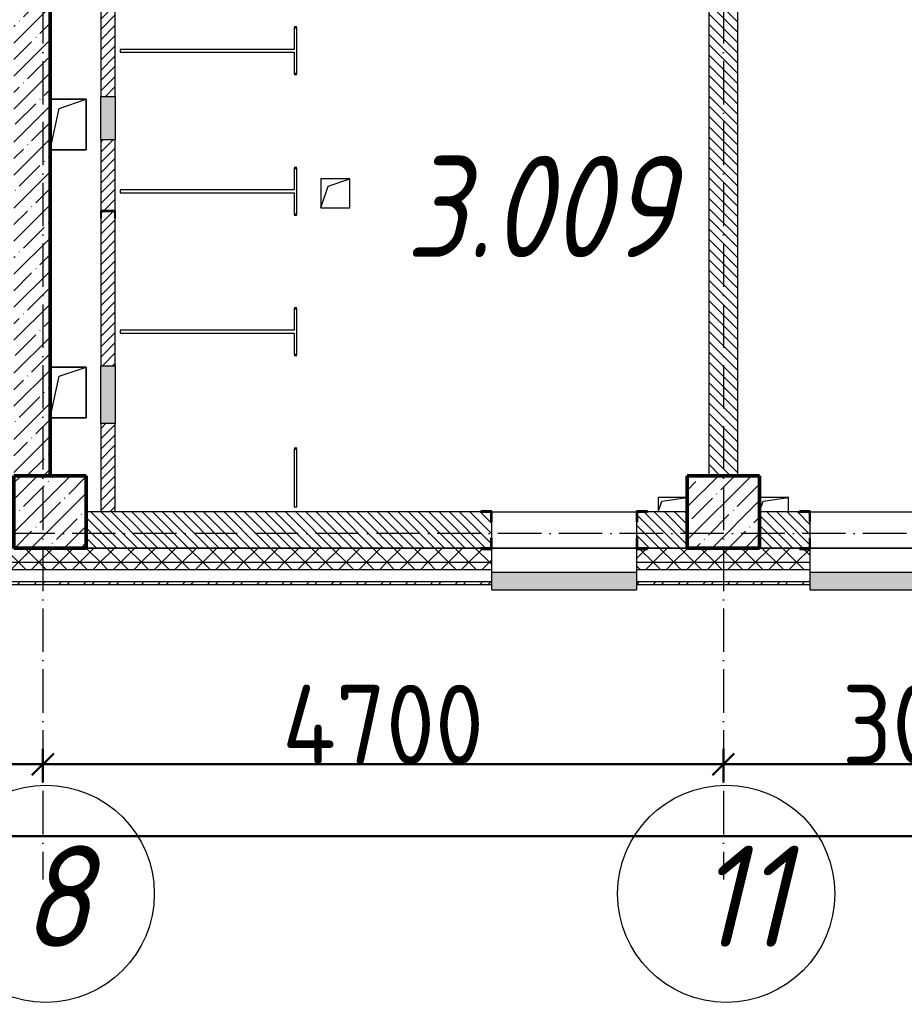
# Model space of a CAD drawing. Header units: millimetres. Extents: x -12989 to 629078, y -109036 to 555275.
# Drawn here: x 296861 to 302971, y -34819 to -28032 of the extents above; entities that cross this region are included whole.
import ezdxf

# ---------------------------------------------------------------- set-up
doc = ezdxf.new("R2010")
doc.units = ezdxf.units.MM
doc.linetypes.add('50_200_ШТРИХ_1Т_ш5_п1_п1_', pattern=[700, 500, -100, 0, -100])
for name, color, linetype, lineweight in [('4 -стяжа', 7, 'Continuous', 30), ('A-____-____-DIMS', 7, 'Continuous', 9), ('A-DOOR-OPNG-MCUT', 7, 'Continuous', 35), ('A-FLOR-____-OTLN', 7, 'Continuous', 9), ('A-GENM-____-MCUT', 7, 'Continuous', 25), ('A-GENM-____-OTLN', 7, 'Continuous', 9), ('A-GENM-____-OTLN-1', 7, 'Continuous', 25), ('A-GLAZ-____-OTLN', 7, 'Continuous', 9), ('A-WALL-____-MCUT', 7, 'Continuous', 13), ('A-WALL-____-MCUT-1', 7, 'Continuous', 9), ('A-WALL-____-MCUT-2', 7, 'Continuous', 50), ('A-WALL-____-OTLN', 7, 'Continuous', 9), ('A-WALL-____-PATT-1', 7, 'Continuous', 9), ('A-WALL-FNSH-MCUT-1', 7, 'Continuous', 9), ('S-COLS-____-MCUT', 7, 'Continuous', 50), ('S-COLS-____-OTLN', 7, 'Continuous', 9), ('S-GRID-____-IDEN', 7, 'Continuous', 9), ('S-GRID-____-OTLN-1', 7, '50_200_ШТРИХ_1Т_ш5_п1_п1_', 9), ('Марки помещений', 7, 'Continuous', 9)]:
    doc.layers.add(name, color=color, linetype=linetype, lineweight=lineweight)
doc.layers.add('A-DOOR-____-OTLN-1', color=7, linetype='Continuous', lineweight=9, true_color=0xffffff)
doc.layers.add('A-GLAZ-____-OTLN-1', color=7, linetype='Continuous', lineweight=9, true_color=0xc0c0c0)
doc.layers.get('4 -стяжа').off()
doc.styles.add('ISOCPEUR_I_2', font='isocpeui.ttf', dxfattribs={"width": 0.85, "height": 2.3})
doc.styles.add('ISOCPEUR_I_9', font='isocpeui.ttf', dxfattribs={"width": 0.9, "height": 250})
doc.styles.add('СПДС', font='isocpeur.ttf', dxfattribs={"width": 0.9})
doc.dimstyles.new('ISO-2_5_0_9К_БОЛЬШОЙ_ОСИ', dxfattribs={"dimscale": 304.8, "dimtxt": 248.995294, "dimasz": 0.492126, "dimexe": 0.393701, "dimexo": 0, "dimgap": 0, "dimtad": 1, "dimdec": 0, "dimzin": 0, "dimdsep": 46, "dimtxsty": 'ISOCPEUR_I_9', "dimblk1": 'OBLIQUE', "dimblk2": 'OBLIQUE', "dimsah": 1, "dimcen": 0.09, "dimdle": 0.393701, "dimazin": 0, "dimtfac": 1, "dimtdec": 4, "dimtix": 1, "dimtmove": 0, "dimatfit": 3, "dimfxl": 1, "dimtvp": 1, "dimtolj": 1, "dimtzin": 0, "dimarcsym": 2})
pattern_1 = [(135, (283770.707, -86863.456), (-35.35534, -35.35534), [])]
pattern_2 = [(45, (283770.71, -86863.46), (-70.71068, 70.71068), []), (135, (283770.71, -86863.46), (-70.71068, -70.71068), [])]

# ---------------------------------------------------------------- blocks, each defined once
blk = doc.blocks.new('BSC_Колонна _Прямоугольная - 500х500-V30-АР1_План отверстий 3 этажа в осях 1-64_Ю-ЯЯ')
at = {"layer": 'S-COLS-____-OTLN'}
h = blk.add_hatch(dxfattribs=at)
h.set_pattern_fill('FP_37', color=256, style=0, pattern_type=2)
h.set_pattern_definition([(45, (-17950, -55431.04), (-114.04925, 114.04925), []), (45, (-17835.95, -55431.04), (-114.04925, 114.04925), [201.613, -40.323, 3.353, -36.97])])
h.paths.add_polyline_path([(-250, -250), (250, -250), (250, 250), (-250, 250), (-250, 177.9)], flags=0)
at = {"layer": 'S-COLS-____-MCUT'}
for p, q in [((250, 250), (-250, 250)), ((-250, 250), (-250, -250)), ((250, -250), (250, 250)), ((-250, -250), (250, -250))]:
    blk.add_line(p, q, dxfattribs=at)
blk = doc.blocks.new('BSC_Колонна _Прямоугольная - 500х500-V60-АР1_План отверстий 3 этажа в осях 1-64_Ю-ЯЯ')
at = {"layer": 'S-COLS-____-OTLN'}
h = blk.add_hatch(dxfattribs=at)
h.set_pattern_fill('FP_68', color=256, style=0, pattern_type=2)
h.set_pattern_definition([(45, (-13300, -55431.04), (-114.04925, 114.04925), []), (45, (-13185.95, -55431.04), (-114.04925, 114.04925), [201.613, -40.323, 3.353, -36.97])])
h.paths.add_polyline_path([(-250, -250), (250, -250), (250, 250), (-250, 250)], flags=0)
at = {"layer": 'S-COLS-____-MCUT'}
for p, q in [((250, 250), (-250, 250)), ((-250, 250), (-250, -250)), ((250, -250), (250, 250)), ((-250, -250), (250, -250))]:
    blk.add_line(p, q, dxfattribs=at)
blk = doc.blocks.new('DOR_ДУ_распашная__1Ст_Прямоугольная_ШЕР - Вн_650х2100h_Кабинки С_у-18405741-АР1_План отверстий 3 этажа в осях 1-64_Ю-ЯЯ')
at = {"layer": 'A-DOOR-OPNG-MCUT'}
for p, q in [((-325, -10), (-325, 10)), ((325, 10), (325, -10))]:
    blk.add_line(p, q, dxfattribs=at)
blk = doc.blocks.new('Фахверк_СКБ_Уголок - 250_2700-27497298-АР1_План отверстий 3 этажа в осях 1-64_Ю-ЯЯ')
at = {"layer": 'A-GENM-____-MCUT'}
for p, q in [((200, 181), (125, 181)), ((125, 181), (125, 106)), ((131, 106), (131, 175)), ((131, 175), (200, 175)), ((200, 175), (200, 181)), ((125, 106), (131, 106)), ((131, -6), (125, -6)), ((125, -6), (125, -81)), ((131, -75), (131, -6)), ((125, -81), (200, -81)), ((200, -75), (131, -75)), ((200, -81), (200, -75))]:
    blk.add_line(p, q, dxfattribs=at)
blk = doc.blocks.new('154_Фахверк_СКБ_Швеллер - Тип_100_3960-28737914-АР1_План отверстий 3 этажа в осях 1-64_Ю-ЯЯ')
at = {"layer": 'A-GENM-____-MCUT'}
for p, q in [((175, 50), (125, 50)), ((125, 50), (125, -50)), ((128, 47), (175, 47)), ((128, -47), (128, 47)), ((175, 47), (175, 50)), ((125, -50), (175, -50)), ((175, -47), (128, -47)), ((175, -50), (175, -47))]:
    blk.add_line(p, q, dxfattribs=at)
blk = doc.blocks.new('AR_Отверстие Ниша - Лючок-32402568-АР1_План отверстий 3 этажа в осях 1-64_Ю-ЯЯ')
at = {"layer": 'A-GLAZ-____-OTLN'}
blk.add_hatch(color=256, dxfattribs=at).paths.add_polyline_path([(200, 50), (-200, 50), (-200, -50), (200, -50)], flags=0)
for p, q in [((-200, 50), (200, 50)), ((-200, -50), (-200, 50)), ((200, 50), (200, -50)), ((200, -50), (-200, -50))]:
    blk.add_line(p, q, dxfattribs=at)
blk = doc.blocks.new('AR_Отверстие Ниша - Лючок-32402544-АР1_План отверстий 3 этажа в осях 1-64_Ю-ЯЯ')
at = {"layer": 'A-GLAZ-____-OTLN'}
blk.add_hatch(color=256, dxfattribs=at).paths.add_polyline_path([(150, 50), (-150, 50), (-150, -50), (150, -50)], flags=0)
for p, q in [((-150, 50), (150, 50)), ((-150, -50), (-150, 50)), ((150, 50), (150, -50)), ((150, -50), (-150, -50))]:
    blk.add_line(p, q, dxfattribs=at)
blk = doc.blocks.new('AR_Отверстие прямоугольное _в плите_ - AR_Отверстие прямоугольное _в плите_-V168-АР1_План отверстий 3 этажа в осях 1-64_Ю-ЯЯ')
at = {"layer": 'A-GENM-____-OTLN'}
for p, q in [((125, 175), (-125, 175)), ((-62.5, 112.5), (125, 175)), ((125, -175), (125, 175)), ((-125, -175), (-62.5, 112.5)), ((-125, -175), (125, -175))]:
    blk.add_line(p, q, dxfattribs=at)
blk = doc.blocks.new('AR_Отверстие прямоугольное _в плите_ - AR_Отверстие прямоугольное _в плите_-30459207-АР1_План отверстий 3 этажа в осях 1-64_Ю-ЯЯ')
at = {"layer": 'A-GENM-____-OTLN'}
for p, q in [((100, 100), (-100, 100)), ((-100, 100), (-100, -100)), ((-50, 50), (100, 100)), ((100, -100), (100, 100)), ((-100, -100), (-50, 50)), ((-100, -100), (100, -100))]:
    blk.add_line(p, q, dxfattribs=at)
blk = doc.blocks.new('AR_Отверстие прямоугольное _в плите_ - AR_Отверстие прямоугольное _в плите_-V178-АР1_План отверстий 3 этажа в осях 1-64_Ю-ЯЯ')
at = {"layer": 'A-GENM-____-OTLN'}
for p, q in [((100, 50), (-100, 50)), ((-100, -50), (-75, 25)), ((-75, 25), (100, 50)), ((100, -50), (100, 50))]:
    blk.add_line(p, q, dxfattribs=at)
blk = doc.blocks.new('AR_Отверстие прямоугольное _в плите_ - AR_Отверстие прямоугольное _в плите_-30510746-АР1_План отверстий 3 этажа в осях 1-64_Ю-ЯЯ')
at = {"layer": 'A-GENM-____-OTLN'}
for p, q in [((100, 50), (-100, 50)), ((-100, 50), (-100, -50)), ((-100, -50), (-75, 25)), ((-75, 25), (100, 50))]:
    blk.add_line(p, q, dxfattribs=at)
blk = doc.blocks.new('Отлив_СКБ - Отлив витража_120_НВФ-31885283-АР1_План отверстий 3 этажа в осях 1-64_Ю-ЯЯ')
at = {"layer": 'A-GLAZ-____-OTLN-1'}
for points in [[(426.9, -2), (1000, -2), (1000, 0), (0, 0), (0, -2)], [(426.9, -120), (1000, -120), (1000, -2), (0, -2), (0, -120)]]:
    blk.add_hatch(color=256, dxfattribs=at).paths.add_polyline_path(points, flags=0)
at = {"layer": 'A-GLAZ-____-OTLN'}
for p, q in [((0, 0), (1000, 0)), ((1000, -2), (0, -2)), ((0, -120), (0, -83)), ((0, -120), (1000, -120)), ((1000, -83), (1000, -120))]:
    blk.add_line(p, q, dxfattribs=at)
blk = doc.blocks.new('Отлив_СКБ - Отлив витража_120_НВФ-31885687-АР1_План отверстий 3 этажа в осях 1-64_Ю-ЯЯ')
at = {"layer": 'A-GLAZ-____-OTLN-1'}
for points in [[(0, -2), (1800, -2), (1800, 0), (0, 0)], [(945, -120), (1800, -120), (1800, -2), (0, -2), (0, -120), (878.1, -120)]]:
    blk.add_hatch(color=256, dxfattribs=at).paths.add_polyline_path(points, flags=0)
at = {"layer": 'A-GLAZ-____-OTLN'}
for p, q in [((0, 0), (1800, 0)), ((1800, -2), (0, -2)), ((0, -120), (0, -83)), ((0, -120), (1800, -120)), ((1800, -83), (1800, -120))]:
    blk.add_line(p, q, dxfattribs=at)
blk = doc.blocks.new('Ось сетки - Круг_Ø6_00__ISO-2_5_0_9K_-25732049-АР1_План отверстий 3 этажа в осях 1-64_Ю-ЯЯ')
at = {"layer": 'S-GRID-____-IDEN'}
blk.add_circle((0, 0), 3, dxfattribs=at)
blk = doc.blocks.new('_Oblique')
at = {"color": 0, "linetype": 'ByBlock', "lineweight": -2}
blk.add_line((-0.5, -0.5), (0.5, 0.5), dxfattribs=at)
blk = doc.blocks.new('*D2961')
at = {"layer": 'A-____-____-DIMS', "color": 0, "lineweight": -2, "transparency": 16777216}
for p, q in [((293620.7, -33068.9), (293620.7, -33295)), ((297020.7, -33068.9), (297020.7, -33295)), ((293500.7, -33175), (297140.7, -33175))]:
    blk.add_line(p, q, dxfattribs=at)
at = {"layer": 'Defpoints', "color": 0, "transparency": 16777216}
for p in [(293620.7, -33068.9), (297020.7, -33068.9), (297020.7, -33175)]:
    blk.add_point(p, dxfattribs=at)
at = {"layer": 'A-____-____-DIMS', "color": 0, "lineweight": -2, "transparency": 16777216, "xscale": 150, "yscale": 150, "zscale": 150, "rotation": 180}
blk.add_blockref('_Oblique', (293620.7, -33175), dxfattribs=at)
at = {"layer": 'A-____-____-DIMS', "color": 0, "lineweight": -2, "transparency": 16777216, "xscale": 150, "yscale": 150, "zscale": 150}
blk.add_blockref('_Oblique', (297020.7, -33175), dxfattribs=at)
at = {"layer": 'A-____-____-DIMS', "color": 0, "transparency": 16777216, "insert": (295320.7, -32900.7), "char_height": 548.64, "attachment_point": 5, "style": 'СПДС'}
blk.add_mtext('\\A1;3400', dxfattribs=at)
blk = doc.blocks.new('*D2962')
at = {"layer": 'A-____-____-DIMS', "color": 0, "lineweight": -2, "transparency": 16777216}
for p, q in [((297020.7, -33068.9), (297020.7, -33295)), ((301720.7, -33068.9), (301720.7, -33295)), ((296900.7, -33175), (301840.7, -33175))]:
    blk.add_line(p, q, dxfattribs=at)
at = {"layer": 'Defpoints', "color": 0, "transparency": 16777216}
for p in [(297020.7, -33068.9), (301720.7, -33068.9), (301720.7, -33175)]:
    blk.add_point(p, dxfattribs=at)
at = {"layer": 'A-____-____-DIMS', "color": 0, "lineweight": -2, "transparency": 16777216, "xscale": 150, "yscale": 150, "zscale": 150, "rotation": 180}
blk.add_blockref('_Oblique', (297020.7, -33175), dxfattribs=at)
at = {"layer": 'A-____-____-DIMS', "color": 0, "lineweight": -2, "transparency": 16777216, "xscale": 150, "yscale": 150, "zscale": 150}
blk.add_blockref('_Oblique', (301720.7, -33175), dxfattribs=at)
at = {"layer": 'A-____-____-DIMS', "color": 0, "transparency": 16777216, "insert": (299370.7, -32900.7), "char_height": 548.64, "attachment_point": 5, "style": 'СПДС'}
blk.add_mtext('\\A1;4700', dxfattribs=at)
blk = doc.blocks.new('*D2963')
at = {"layer": 'A-____-____-DIMS', "color": 0, "lineweight": -2, "transparency": 16777216}
for p, q in [((301720.7, -33068.9), (301720.7, -33295)), ((304720.7, -33068.9), (304720.7, -33295)), ((301600.7, -33175), (304840.7, -33175))]:
    blk.add_line(p, q, dxfattribs=at)
at = {"layer": 'Defpoints', "color": 0, "transparency": 16777216}
for p in [(301720.7, -33068.9), (304720.7, -33068.9), (304720.7, -33175)]:
    blk.add_point(p, dxfattribs=at)
at = {"layer": 'A-____-____-DIMS', "color": 0, "lineweight": -2, "transparency": 16777216, "xscale": 150, "yscale": 150, "zscale": 150, "rotation": 180}
blk.add_blockref('_Oblique', (301720.7, -33175), dxfattribs=at)
at = {"layer": 'A-____-____-DIMS', "color": 0, "lineweight": -2, "transparency": 16777216, "xscale": 150, "yscale": 150, "zscale": 150}
blk.add_blockref('_Oblique', (304720.7, -33175), dxfattribs=at)
at = {"layer": 'A-____-____-DIMS', "color": 0, "transparency": 16777216, "insert": (303220.7, -32900.7), "char_height": 548.64, "attachment_point": 5, "style": 'СПДС'}
blk.add_mtext('\\A1;3000', dxfattribs=at)
blk = doc.blocks.new('*D2979')
at = {"layer": 'A-____-____-DIMS', "color": 0, "lineweight": -2, "transparency": 16777216}
for p, q in [((281420.7, -33565.7), (281420.7, -33791.8)), ((354820.7, -33565.7), (354820.7, -33791.8)), ((281300.7, -33671.8), (354940.7, -33671.8))]:
    blk.add_line(p, q, dxfattribs=at)
at = {"layer": 'Defpoints', "color": 0, "transparency": 16777216}
for p in [(281420.7, -33565.7), (354820.7, -33565.7), (354820.7, -33671.8)]:
    blk.add_point(p, dxfattribs=at)
at = {"layer": 'A-____-____-DIMS', "color": 0, "lineweight": -2, "transparency": 16777216, "xscale": 150, "yscale": 150, "zscale": 150, "rotation": 180}
blk.add_blockref('_Oblique', (281420.7, -33671.8), dxfattribs=at)
at = {"layer": 'A-____-____-DIMS', "color": 0, "lineweight": -2, "transparency": 16777216, "xscale": 150, "yscale": 150, "zscale": 150}
blk.add_blockref('_Oblique', (354820.7, -33671.8), dxfattribs=at)
at = {"layer": 'A-____-____-DIMS', "color": 0, "transparency": 16777216, "insert": (318120.7, -33397.5), "char_height": 548.64, "attachment_point": 5, "style": 'СПДС'}
blk.add_mtext('\\A1;73400', dxfattribs=at)
blk = doc.blocks.new('3эт')
at = {"layer": 'S-GRID-____-OTLN-1', "color": 251, "ltscale": 0.6, "true_color": 0x636466}
for p, q in [((297020.7, 4029.4), (297020.7, -33971.9)), ((301720.7, 4029.4), (301720.7, -33971.9)), ((387845.1, -31582.4), (279101.9, -31582.4))]:
    blk.add_line(p, q, dxfattribs=at)
at = {"layer": 'S-GRID-____-IDEN', "xscale": 250, "yscale": 250, "zscale": 99.99999999999993, "rotation": 180}
for p in [(297040.6, -34069.4), (301740.6, -34069.4)]:
    blk.add_blockref('Ось сетки - Круг_Ø6_00__ISO-2_5_0_9K_-25732049-АР1_План отверстий 3 этажа в осях 1-64_Ю-ЯЯ', p, dxfattribs=at)
at = {"layer": 'S-GRID-____-IDEN', "char_height": 700, "attachment_point": 1, "style": 'ISOCPEUR_I_9'}
for s, insert, width in [('\\fISOCPEUR|b0|i1|c204|p34|;\\W.9;8', (296872.4, -33737), 202.025), ('11', (301536.8, -33737), 288.607)]:
    blk.add_mtext(s, dxfattribs=dict(at, insert=insert, width=width))
at = {"layer": 'A-____-____-DIMS'}
for base, p1, p2, override, picture, middle in [((297020.7, -33175), (293620.7, -33068.9), (297020.7, -33068.9), {"dimtxt": 1.8, "dimpost": '<>', "dimtxsty": 'СПДС', "dimfxl": 3400}, '*D2961', (295320.7, -32900.7)), ((301720.7, -33175), (297020.7, -33068.9), (301720.7, -33068.9), {"dimtxt": 1.8, "dimpost": '<>', "dimtxsty": 'СПДС', "dimfxl": 4700}, '*D2962', (299370.7, -32900.7)), ((304720.7, -33175), (301720.7, -33068.9), (304720.7, -33068.9), {"dimtxt": 1.8, "dimpost": '<>', "dimtxsty": 'СПДС', "dimfxl": 3000}, '*D2963', (303220.7, -32900.7)), ((354820.7, -33671.8), (281420.7, -33565.7), (354820.7, -33565.7), {"dimtxt": 1.8, "dimpost": '<>', "dimtxsty": 'СПДС', "dimfxl": 73400}, '*D2979', (318120.7, -33397.5))]:
    dim = blk.add_linear_dim(base=base, p1=p1, p2=p2, dimstyle='ISO-2_5_0_9К_БОЛЬШОЙ_ОСИ', override=override, dxfattribs=at)
    dim.commit()
    dim.dimension.update_dxf_attribs({"geometry": picture, "text_midpoint": middle})

msp = doc.modelspace()

# ---------------------------------------------------------------- hatches: boundary and pattern name
at = {"layer": 'A-WALL-____-PATT-1'}
h = msp.add_hatch(dxfattribs=at)
h.set_pattern_fill('FP_12', color=256, style=0, pattern_type=2)
h.set_pattern_definition([(45, (283770.7, -86863.46), (-114.04925, 114.04925), []), (45, (283884.76, -86863.46), (-114.04925, 114.04925), [201.612, -40.322, 3.353, -36.97])])
h.paths.add_polyline_path([(296820.7074, -31182.4142), (297070.7074, -31182.4142), (297070.7074, -23682.4142), (296820.7074, -23682.4142), (296820.7074, -29640.0033)], flags=0)
h = msp.add_hatch(dxfattribs=at)
h.set_pattern_fill('FP_8', color=256, style=0, pattern_type=2)
h.set_pattern_definition([(45, (283770.707, -86863.456), (-35.35534, 35.35534), [])])
h.paths.add_polyline_path([(297420.7074, -31432.4142), (297520.7074, -31432.4142), (297520.7074, -30822.4142), (297420.7074, -30822.4142)], flags=0)
h.paths.add_polyline_path([(297520.7074, -30422.4142), (297520.7074, -29402.4142), (297517.7074, -29402.4142), (297517.7074, -29355.4142), (297423.7074, -29355.4142), (297423.7074, -29402.4142), (297420.7074, -29402.4142), (297420.7074, -30422.4142), (297444.8701, -30422.4142)], flags=0)
h.paths.add_polyline_path([(297517.7074, -29352.4142), (297520.7074, -29352.4142), (297520.7074, -28862.4142), (297420.7074, -28862.4142), (297420.7074, -29352.4142), (297470.4682, -29352.4142)], flags=0)
h.paths.add_polyline_path([(297520.7074, -28562.4142), (297520.7074, -26182.4142), (297420.7074, -26182.4142), (297420.7074, -28562.4142), (297489.3677, -28562.4142)], flags=0)
h.paths.add_polyline_path([(297420.7074, -25682.4142), (297520.7074, -25682.4142), (297520.7074, -23882.4142), (297420.7074, -23882.4142)], flags=0)
h = msp.add_hatch(dxfattribs=at)
h.set_pattern_fill('FP_9', color=256, style=0, pattern_type=2)
h.set_pattern_definition(pattern_1)
h.paths.add_polyline_path([(301620.7074, -31182.4142), (301820.7074, -31182.4142), (301820.7074, -27682.4142), (301751.7074, -27682.4142), (301751.7074, -27676.4142), (301820.7074, -27676.4142), (301820.7074, -24182.4142), (301620.7074, -24182.4142), (301620.7074, -27676.4142), (301689.7074, -27676.4142), (301689.7074, -27682.4142), (301620.7074, -27682.4142), (301620.7074, -29640.0033)], flags=0)
h = msp.add_hatch(dxfattribs=at)
h.set_pattern_fill('FP_9', color=256, style=0, pattern_type=2)
h.set_pattern_definition(pattern_1)
h.paths.add_polyline_path([(301470.7074, -31682.4142), (301470.7074, -31432.4142), (301126.7074, -31432.4142), (301126.7074, -31501.4142), (301120.7074, -31501.4142), (301120.7074, -31613.4142), (301126.7074, -31613.4142), (301126.7074, -31682.4142), (301431.3244, -31682.4142)], flags=0)
h.paths.add_polyline_path([(300114.7074, -31682.4142), (300114.7074, -31613.4142), (300120.7074, -31613.4142), (300120.7074, -31501.4142), (300114.7074, -31501.4142), (300114.7074, -31432.4142), (297320.7074, -31432.4142), (297320.7074, -31682.4142), (300045.7074, -31682.4142)], flags=0)
h = msp.add_hatch(dxfattribs=at)
h.set_pattern_fill('FP_9', color=256, style=0, pattern_type=2)
h.set_pattern_definition(pattern_1)
h.paths.add_polyline_path([(304126.7074, -31682.4142), (304470.7074, -31682.4142), (304470.7074, -31432.4142), (304126.7074, -31432.4142), (304126.7074, -31501.4142), (304120.7074, -31501.4142), (304120.7074, -31613.4142), (304126.7074, -31613.4142)], flags=0)
h.paths.add_polyline_path([(302064.7074, -31682.4142), (302314.7074, -31682.4142), (302315.0565, -31613.4142), (302320.7074, -31613.4142), (302320.7074, -31501.4142), (302314.7074, -31501.4142), (302314.7074, -31432.4142), (301970.7074, -31432.4142), (301970.7074, -31682.4142)], flags=0)
h = msp.add_hatch(dxfattribs=at)
h.set_pattern_fill('FP_4', color=256, style=0, pattern_type=2)
h.set_pattern_definition(pattern_2)
h.paths.add_polyline_path([(357990.1816, -31782.4142), (358070.7074, -31782.4142), (358070.7074, -31682.4142), (351720.7074, -31682.4142), (351720.7074, -31782.4142), (354455.253, -31782.4142)], flags=0)
h.paths.add_polyline_path([(347385.3958, -31782.4142), (347770.7074, -31782.4142), (347770.7074, -31688.4142), (347695.7074, -31688.4142), (347695.7074, -31682.4142), (346745.7074, -31682.4142), (346745.7074, -31688.4142), (346670.7074, -31688.4142), (346670.7074, -31782.4142), (347020.7074, -31782.4142)], flags=0)
h.paths.add_polyline_path([(349152.8601, -31782.4142), (350720.7074, -31782.4142), (350720.7074, -31682.4142), (348845.7074, -31682.4142), (348845.7074, -31688.4142), (348770.7074, -31688.4142), (348770.7074, -31782.4142)], flags=0)
h.paths.add_polyline_path([(343745.7074, -31782.4142), (344870.7074, -31782.4142), (344870.7074, -31688.4142), (344795.7074, -31688.4142), (344795.7074, -31682.4142), (343745.7074, -31682.4142), (343745.7074, -31688.4142), (343670.7074, -31688.4142), (343670.7074, -31782.4142), (343676.7074, -31782.4142)], flags=0)
h.paths.add_polyline_path([(341870.7074, -31782.4142), (341870.7074, -31688.4142), (341795.7074, -31688.4142), (341795.7074, -31682.4142), (340745.7074, -31682.4142), (340745.7074, -31688.4142), (340670.7074, -31688.4142), (340670.7074, -31782.4142), (341199.2708, -31782.4142)], flags=0)
h.paths.add_polyline_path([(337745.7074, -31782.4142), (338870.7074, -31782.4142), (338870.7074, -31688.4142), (338795.7074, -31688.4142), (338795.7074, -31682.4142), (337745.7074, -31682.4142), (337745.7074, -31688.4142), (337670.7074, -31688.4142), (337670.7074, -31782.4142)], flags=0)
h.paths.add_polyline_path([(335795.7074, -31782.4142), (335870.7074, -31782.4142), (335870.7074, -31688.4142), (335795.7074, -31688.4142), (335795.7074, -31682.4142), (334745.7074, -31682.4142), (334745.7074, -31688.4142), (334670.7074, -31688.4142), (334670.7074, -31782.4142), (335013.1458, -31782.4142)], flags=0)
h.paths.add_polyline_path([(332020.7074, -31782.4142), (332870.7074, -31782.4142), (332870.7074, -31688.4142), (332795.7074, -31688.4142), (332795.7074, -31682.4142), (331745.7074, -31682.4142), (331745.7074, -31688.4142), (331670.7074, -31688.4142), (331670.7074, -31782.4142), (331745.7074, -31782.4142)], flags=0)
h.paths.add_polyline_path([(329710.753, -31782.4142), (329870.7074, -31782.4142), (329870.7074, -31688.4142), (329795.7074, -31688.4142), (329795.7074, -31682.4142), (328195.7074, -31682.4142), (328195.7074, -31688.4142), (328120.7074, -31688.4142), (328120.7074, -31782.4142), (328827.0208, -31782.4142)], flags=0)
h.paths.add_polyline_path([(326175.8244, -31782.4142), (326320.7074, -31782.4142), (326320.7074, -31688.4142), (326245.7074, -31688.4142), (326245.7074, -31682.4142), (325195.7074, -31682.4142), (325195.7074, -31688.4142), (325120.7074, -31688.4142), (325120.7074, -31782.4142)], flags=0)
h.paths.add_polyline_path([(323320.7074, -31782.4142), (323320.7074, -31688.4142), (323245.7074, -31688.4142), (323245.7074, -31682.4142), (322195.7074, -31682.4142), (322195.7074, -31688.4142), (322120.7074, -31688.4142), (322120.7074, -31782.4142), (322640.8958, -31782.4142)], flags=0)
h.paths.add_polyline_path([(319989.6994, -31782.4142), (320320.7074, -31782.4142), (320320.7074, -31688.4142), (320245.7074, -31688.4142), (320245.7074, -31682.4142), (319195.7074, -31682.4142), (319195.7074, -31688.4142), (319120.7074, -31688.4142), (319120.7074, -31782.4142), (319547.8333, -31782.4142)], flags=0)
h.paths.add_polyline_path([(316195.7074, -31782.4142), (317320.7074, -31782.4142), (317320.7074, -31688.4142), (317245.7074, -31688.4142), (317245.7074, -31682.4142), (316195.7074, -31682.4142), (316195.7074, -31688.4142), (316120.7074, -31688.4142), (316120.7074, -31782.4142), (316126.7074, -31782.4142)], flags=0)
h.paths.add_polyline_path([(313120.7074, -31782.4142), (314320.7074, -31782.4142), (314320.7074, -31688.4142), (314245.7074, -31688.4142), (314245.7074, -31682.4142), (313195.7074, -31682.4142), (313195.7074, -31688.4142), (313120.7074, -31688.4142)], flags=0)
h.paths.add_polyline_path([(311320.7074, -31782.4142), (311320.7074, -31688.4142), (311245.7074, -31688.4142), (311245.7074, -31682.4142), (310195.7074, -31682.4142), (310195.7074, -31688.4142), (310120.7074, -31688.4142), (310120.7074, -31782.4142), (311152.378, -31782.4142)], flags=0)
h.paths.add_polyline_path([(307195.7074, -31782.4142), (308320.7074, -31782.4142), (308320.7074, -31688.4142), (308245.7074, -31688.4142), (308245.7074, -31682.4142), (307195.7074, -31682.4142), (307195.7074, -31688.4142), (307120.7074, -31688.4142), (307120.7074, -31782.4142), (307126.7074, -31782.4142)], flags=0)
h.paths.add_polyline_path([(305320.7074, -31782.4142), (305320.7074, -31688.4142), (305245.7074, -31688.4142), (305245.7074, -31682.4142), (304195.7074, -31682.4142), (304195.7074, -31688.4142), (304120.7074, -31688.4142), (304120.7074, -31782.4142), (305245.7074, -31782.4142)], flags=0)
h.paths.add_polyline_path([(301970.7074, -31782.4142), (302320.7074, -31782.4142), (302320.7074, -31688.4142), (302245.7074, -31688.4142), (302245.7074, -31682.4142), (301195.7074, -31682.4142), (301195.7074, -31688.4142), (301120.7074, -31688.4142), (301120.7074, -31782.4142), (301470.7074, -31782.4142)], flags=0)
h.paths.add_polyline_path([(300120.7074, -31782.4142), (300120.7074, -31688.4142), (300045.7074, -31688.4142), (300045.7074, -31682.4142), (290320.7074, -31682.4142), (290320.7074, -31782.4142), (299663.8601, -31782.4142)], flags=0)
h.paths.add_polyline_path([(289320.7074, -31782.4142), (289320.7074, -31682.4142), (281320.7074, -31682.4142), (281320.7074, -31782.4142), (287291.6101, -31782.4142)], flags=0)
h = msp.add_hatch(dxfattribs=at)
h.set_pattern_fill('FP_4', color=256, style=0, pattern_type=2)
h.set_pattern_definition(pattern_2)
h.paths.add_polyline_path([(358070.7074, -31832.4142), (358070.7074, -31782.4142), (351720.7074, -31782.4142), (351720.7074, -31832.4142), (357990.1816, -31832.4142)], flags=0)
h.paths.add_polyline_path([(350720.7074, -31832.4142), (350720.7074, -31782.4142), (348770.7074, -31782.4142), (348770.7074, -31832.4142), (349152.8601, -31832.4142)], flags=0)
h.paths.add_polyline_path([(344870.7074, -31832.4142), (344870.7074, -31782.4142), (343670.7074, -31782.4142), (343670.7074, -31832.4142), (343850.4673, -31832.4142)], flags=0)
h.paths.add_polyline_path([(347385.3958, -31832.4142), (347770.7074, -31832.4142), (347770.7074, -31782.4142), (346670.7074, -31782.4142), (346670.7074, -31832.4142)], flags=0)
h.paths.add_polyline_path([(341199.2708, -31832.4142), (341870.7074, -31832.4142), (341870.7074, -31782.4142), (340670.7074, -31782.4142), (340670.7074, -31832.4142)], flags=0)
h.paths.add_polyline_path([(338870.7074, -31832.4142), (338870.7074, -31782.4142), (337670.7074, -31782.4142), (337670.7074, -31832.4142), (338548.0744, -31832.4142)], flags=0)
h.paths.add_polyline_path([(335870.7074, -31832.4142), (335870.7074, -31782.4142), (334670.7074, -31782.4142), (334670.7074, -31832.4142), (335013.1458, -31832.4142)], flags=0)
h.paths.add_polyline_path([(332870.7074, -31832.4142), (332870.7074, -31782.4142), (331670.7074, -31782.4142), (331670.7074, -31832.4142), (332361.9494, -31832.4142)], flags=0)
h.paths.add_polyline_path([(329870.7074, -31832.4142), (329870.7074, -31782.4142), (328120.7074, -31782.4142), (328120.7074, -31832.4142), (329710.753, -31832.4142)], flags=0)
h.paths.add_polyline_path([(326320.7074, -31832.4142), (326320.7074, -31782.4142), (325120.7074, -31782.4142), (325120.7074, -31832.4142), (326175.8244, -31832.4142)], flags=0)
h.paths.add_polyline_path([(323320.7074, -31832.4142), (323320.7074, -31782.4142), (322120.7074, -31782.4142), (322120.7074, -31832.4142), (322640.8958, -31832.4142)], flags=0)
h.paths.add_polyline_path([(320320.7074, -31832.4142), (320320.7074, -31782.4142), (319120.7074, -31782.4142), (319120.7074, -31832.4142), (319989.6994, -31832.4142)], flags=0)
h.paths.add_polyline_path([(316120.7074, -31832.4142), (317320.7074, -31832.4142), (317320.7074, -31782.4142), (316120.7074, -31782.4142)], flags=0)
h.paths.add_polyline_path([(313803.5744, -31832.4142), (314320.7074, -31832.4142), (314320.7074, -31782.4142), (313120.7074, -31782.4142), (313120.7074, -31832.4142)], flags=0)
h.paths.add_polyline_path([(311152.378, -31832.4142), (311320.7074, -31832.4142), (311320.7074, -31782.4142), (310120.7074, -31782.4142), (310120.7074, -31832.4142), (310268.6458, -31832.4142)], flags=0)
h.paths.add_polyline_path([(308320.7074, -31832.4142), (308320.7074, -31782.4142), (307120.7074, -31782.4142), (307120.7074, -31832.4142), (307617.4494, -31832.4142)], flags=0)
h.paths.add_polyline_path([(304966.2529, -31832.4142), (305320.7074, -31832.4142), (305320.7074, -31782.4142), (304120.7074, -31782.4142), (304120.7074, -31832.4142)], flags=0)
h.paths.add_polyline_path([(302315.0565, -31832.4142), (302320.7074, -31832.4142), (302320.7074, -31782.4142), (301120.7074, -31782.4142), (301120.7074, -31832.4142), (301431.3244, -31832.4142)], flags=0)
h.paths.add_polyline_path([(299663.8601, -31832.4142), (300120.7074, -31832.4142), (300120.7074, -31782.4142), (290320.7074, -31782.4142), (290320.7074, -31832.4142), (297896.3958, -31832.4142)], flags=0)
h.paths.add_polyline_path([(289320.7074, -31832.4142), (289320.7074, -31782.4142), (281220.7074, -31782.4142), (281220.7074, -31832.4142), (287291.6101, -31832.4142)], flags=0)
h = msp.add_hatch(dxfattribs=at)
h.set_pattern_fill('FP_6', color=256, style=0, pattern_type=2)
h.set_pattern_definition([(45, (283770.71, -86863.46), (-85.53659, 85.53659), []), (45, (283827.73, -86863.46), (-85.53659, 85.53659), [])])
h.paths.add_polyline_path([(328827.0208, -31932.4142), (328985.7074, -31932.4142), (328985.7074, -31912.4142), (328120.7074, -31912.4142), (328120.7074, -31932.4142)], flags=0)
h.paths.add_polyline_path([(326320.7074, -31932.4142), (326320.7074, -31912.4142), (325120.7074, -31912.4142), (325120.7074, -31932.4142), (326175.8244, -31932.4142)], flags=0)
h.paths.add_polyline_path([(323320.7074, -31932.4142), (323320.7074, -31912.4142), (322120.7074, -31912.4142), (322120.7074, -31932.4142), (322640.8958, -31932.4142)], flags=0)
h.paths.add_polyline_path([(320320.7074, -31932.4142), (320320.7074, -31912.4142), (319120.7074, -31912.4142), (319120.7074, -31932.4142), (319989.6994, -31932.4142)], flags=0)
h.paths.add_polyline_path([(317320.7074, -31932.4142), (317320.7074, -31912.4142), (316120.7074, -31912.4142), (316120.7074, -31932.4142), (316454.7708, -31932.4142)], flags=0)
h.paths.add_polyline_path([(313803.5744, -31932.4142), (314320.7074, -31932.4142), (314320.7074, -31912.4142), (313120.7074, -31912.4142), (313120.7074, -31932.4142)], flags=0)
h.paths.add_polyline_path([(311152.378, -31932.4142), (311320.7074, -31932.4142), (311320.7074, -31912.4142), (310120.7074, -31912.4142), (310120.7074, -31932.4142), (310268.6458, -31932.4142)], flags=0)
h.paths.add_polyline_path([(307120.7074, -31932.4142), (308320.7074, -31932.4142), (308320.7074, -31912.4142), (307120.7074, -31912.4142)], flags=0)
h.paths.add_polyline_path([(304120.7074, -31932.4142), (305320.7074, -31932.4142), (305320.7074, -31912.4142), (304120.7074, -31912.4142)], flags=0)
h.paths.add_polyline_path([(301120.7074, -31932.4142), (302320.7074, -31932.4142), (302320.7074, -31912.4142), (301120.7074, -31912.4142)], flags=0)
h.paths.add_polyline_path([(300120.7074, -31932.4142), (300120.7074, -31912.4142), (290320.7074, -31912.4142), (290320.7074, -31932.4142), (299663.8601, -31932.4142)], flags=0)
h.paths.add_polyline_path([(289320.7074, -31932.4142), (289320.7074, -31912.4142), (281090.7074, -31912.4142), (281090.7074, -31932.4142), (287291.6101, -31932.4142)], flags=0)

# ---------------------------------------------------------------- linework, layer by layer
at = {"layer": 'A-FLOR-____-OTLN'}
for p, q in [((297070.7074, -28582.4142), (297320.7074, -28582.4142)), ((297320.7074, -28582.4142), (297320.7074, -28932.4142)), ((297320.7074, -28932.4142), (297070.7074, -28932.4142)), ((297070.7074, -30432.4142), (297320.7074, -30432.4142)), ((297320.7074, -30432.4142), (297320.7074, -30782.4142)), ((297320.7074, -30782.4142), (297070.7074, -30782.4142))]:
    msp.add_line(p, q, dxfattribs=at)
at = {"layer": 'A-WALL-____-MCUT'}
for p, q in [((301620.7074, -27682.4142), (301620.7074, -31182.4142)), ((301820.7074, -31182.4142), (301820.7074, -27682.4142)), ((300045.7074, -31432.4142), (297320.7074, -31432.4142)), ((301470.7074, -31432.4142), (301195.7074, -31432.4142)), ((302245.7074, -31432.4142), (301970.7074, -31432.4142)), ((300120.7074, -31613.4142), (300120.7074, -31501.4142)), ((301120.7074, -31501.4142), (301120.7074, -31613.4142)), ((302320.7074, -31613.4142), (302320.7074, -31501.4142)), ((300120.7074, -31912.4142), (300120.7074, -31688.4142)), ((301120.7074, -31688.4142), (301120.7074, -31912.4142)), ((302320.7074, -31912.4142), (302320.7074, -31688.4142)), ((290320.7074, -31912.4142), (300120.7074, -31912.4142)), ((301120.7074, -31912.4142), (302320.7074, -31912.4142))]:
    msp.add_line(p, q, dxfattribs=at)
at = {"layer": 'A-WALL-____-MCUT-1'}
for p, q in [((297320.7074, -31682.4142), (300045.7074, -31682.4142)), ((300045.7074, -31682.4142), (297320.7074, -31682.4142)), ((301195.7074, -31682.4142), (301470.7074, -31682.4142)), ((301470.7074, -31682.4142), (301195.7074, -31682.4142)), ((302245.7074, -31682.4142), (301970.7074, -31682.4142)), ((301970.7074, -31682.4142), (302245.7074, -31682.4142)), ((300120.7074, -31782.4142), (290320.7074, -31782.4142)), ((302320.7074, -31782.4142), (301120.7074, -31782.4142)), ((300120.7074, -31832.4142), (290320.7074, -31832.4142)), ((302320.7074, -31832.4142), (301120.7074, -31832.4142))]:
    msp.add_line(p, q, dxfattribs=at)
at = {"layer": 'A-WALL-____-MCUT-2'}
msp.add_line((297070.7074, -31182.4142), (297070.7074, -23682.4142), dxfattribs=at)
at = {"layer": 'A-WALL-____-OTLN'}
for p, q in [((300120.7074, -31432.4142), (301120.7074, -31432.4142)), ((302320.7074, -31432.4142), (304120.7074, -31432.4142)), ((300120.7074, -31682.4142), (301120.7074, -31682.4142)), ((301120.7074, -31682.4142), (300120.7074, -31682.4142)), ((302320.7074, -31682.4142), (304120.7074, -31682.4142)), ((304120.7074, -31682.4142), (302320.7074, -31682.4142))]:
    msp.add_line(p, q, dxfattribs=at)
at = {"layer": 'A-WALL-FNSH-MCUT-1'}
for p, q in [((297420.7074, -26182.4142), (297420.7074, -28562.4142)), ((297520.7074, -28562.4142), (297520.7074, -27252.4142)), ((298755.7074, -28087.4142), (298755.7074, -28237.4142)), ((298775.7074, -28407.4142), (298775.7074, -28087.4142)), ((298755.7074, -28237.4142), (297555.7074, -28237.4142)), ((297555.7074, -28237.4142), (297555.7074, -28257.4142)), ((297555.7074, -28257.4142), (298755.7074, -28257.4142)), ((298755.7074, -28257.4142), (298755.7074, -28407.4142)), ((297420.7074, -28862.4142), (297420.7074, -29352.4142)), ((297520.7074, -29352.4142), (297520.7074, -28862.4142)), ((298755.7074, -29057.4142), (298755.7074, -29207.4142)), ((298775.7074, -29377.4142), (298775.7074, -29057.4142)), ((298755.7074, -29207.4142), (297555.7074, -29207.4142)), ((297555.7074, -29207.4142), (297555.7074, -29227.4142)), ((297555.7074, -29227.4142), (298755.7074, -29227.4142)), ((298755.7074, -29227.4142), (298755.7074, -29377.4142)), ((297420.7074, -29402.4142), (297420.7074, -30422.4142)), ((297520.7074, -30422.4142), (297520.7074, -29402.4142)), ((298755.7074, -30027.4142), (298755.7074, -30177.4142)), ((298775.7074, -30347.4142), (298775.7074, -30027.4142)), ((298755.7074, -30177.4142), (297555.7074, -30177.4142)), ((297555.7074, -30177.4142), (297555.7074, -30197.4142)), ((297555.7074, -30197.4142), (298755.7074, -30197.4142)), ((298755.7074, -30197.4142), (298755.7074, -30347.4142)), ((297420.7074, -30822.4142), (297420.7074, -31432.4142)), ((297520.7074, -31432.4142), (297520.7074, -30822.4142)), ((298755.7074, -30997.4142), (298755.7074, -31397.4142)), ((298775.7074, -31397.4142), (298775.7074, -30997.4142)), ((298755.7074, -31397.4142), (298775.7074, -31397.4142)), ((290320.7074, -31932.4142), (300120.7074, -31932.4142)), ((300120.7074, -31932.4142), (300120.7074, -31912.4142)), ((301120.7074, -31912.4142), (301120.7074, -31932.4142)), ((301120.7074, -31932.4142), (302320.7074, -31932.4142)), ((302320.7074, -31932.4142), (302320.7074, -31912.4142))]:
    msp.add_line(p, q, dxfattribs=at)

# ---------------------------------------------------------------- block references
at = {"layer": '4 -стяжа'}
msp.add_blockref('3эт', (0, 0), dxfattribs=at)
at = {"layer": 'A-DOOR-____-OTLN-1', "rotation": 90.00000000000007}
for p in [(298765.7074, -27762.4142), (298765.7074, -28732.4142), (298765.7074, -29702.4142), (298765.7074, -30672.4142)]:
    msp.add_blockref('DOR_ДУ_распашная__1Ст_Прямоугольная_ШЕР - Вн_650х2100h_Кабинки С_у-18405741-АР1_План отверстий 3 этажа в осях 1-64_Ю-ЯЯ', p, dxfattribs=at)
at = {"layer": 'A-GENM-____-OTLN'}
for name, p in [('AR_Отверстие прямоугольное _в плите_ - AR_Отверстие прямоугольное _в плите_-V168-АР1_План отверстий 3 этажа в осях 1-64_Ю-ЯЯ', (297195.7074, -28757.4142)), ('AR_Отверстие прямоугольное _в плите_ - AR_Отверстие прямоугольное _в плите_-30459207-АР1_План отверстий 3 этажа в осях 1-64_Ю-ЯЯ', (299040.7074, -29232.4142)), ('AR_Отверстие прямоугольное _в плите_ - AR_Отверстие прямоугольное _в плите_-V168-АР1_План отверстий 3 этажа в осях 1-64_Ю-ЯЯ', (297195.7074, -30607.4142)), ('AR_Отверстие прямоугольное _в плите_ - AR_Отверстие прямоугольное _в плите_-30510746-АР1_План отверстий 3 этажа в осях 1-64_Ю-ЯЯ', (301370.7074, -31382.4142)), ('AR_Отверстие прямоугольное _в плите_ - AR_Отверстие прямоугольное _в плите_-V178-АР1_План отверстий 3 этажа в осях 1-64_Ю-ЯЯ', (302070.7074, -31382.4142))]:
    msp.add_blockref(name, p, dxfattribs=at)
at = {"layer": 'A-GENM-____-OTLN-1'}
for name, p, rotation in [('154_Фахверк_СКБ_Швеллер - Тип_100_3960-28737914-АР1_План отверстий 3 этажа в осях 1-64_Ю-ЯЯ', (297470.7074, -29227.4142), 270.0000000000001), ('Фахверк_СКБ_Уголок - 250_2700-27497298-АР1_План отверстий 3 этажа в осях 1-64_Ю-ЯЯ', (300245.7074, -31507.4142), 180), ('Фахверк_СКБ_Уголок - 250_2700-27497298-АР1_План отверстий 3 этажа в осях 1-64_Ю-ЯЯ', (302445.7074, -31507.4142), 180)]:
    msp.add_blockref(name, p, dxfattribs=dict(at, rotation=rotation))
msp.add_blockref('Фахверк_СКБ_Уголок - 250_2700-27497298-АР1_План отверстий 3 этажа в осях 1-64_Ю-ЯЯ', (300995.7074, -31607.4142), dxfattribs=at)
at = {"layer": 'A-GLAZ-____-OTLN', "rotation": 270.0000000000001}
for name, p in [('AR_Отверстие Ниша - Лючок-32402544-АР1_План отверстий 3 этажа в осях 1-64_Ю-ЯЯ', (297470.7074, -28712.4142)), ('AR_Отверстие Ниша - Лючок-32402568-АР1_План отверстий 3 этажа в осях 1-64_Ю-ЯЯ', (297470.7074, -30622.4142))]:
    msp.add_blockref(name, p, dxfattribs=at)
at = {"layer": 'A-GLAZ-____-OTLN'}
for name, p in [('Отлив_СКБ - Отлив витража_120_НВФ-31885283-АР1_План отверстий 3 этажа в осях 1-64_Ю-ЯЯ', (300120.7074, -31849.4142)), ('Отлив_СКБ - Отлив витража_120_НВФ-31885687-АР1_План отверстий 3 этажа в осях 1-64_Ю-ЯЯ', (302320.7074, -31849.4142))]:
    msp.add_blockref(name, p, dxfattribs=at)
at = {"layer": 'S-COLS-____-OTLN'}
for name, p in [('BSC_Колонна _Прямоугольная - 500х500-V60-АР1_План отверстий 3 этажа в осях 1-64_Ю-ЯЯ', (297070.7074, -31432.4142)), ('BSC_Колонна _Прямоугольная - 500х500-V30-АР1_План отверстий 3 этажа в осях 1-64_Ю-ЯЯ', (301720.7074, -31432.4142))]:
    msp.add_blockref(name, p, dxfattribs=at)

# ---------------------------------------------------------------- texts
at = {"layer": 'Марки помещений', "insert": (299526.6063, -28972.7339), "char_height": 700, "width": 785.65375, "attachment_point": 1, "style": 'ISOCPEUR_I_2'}
msp.add_mtext('3.009', dxfattribs=at)

doc.saveas('drawing.dxf')
